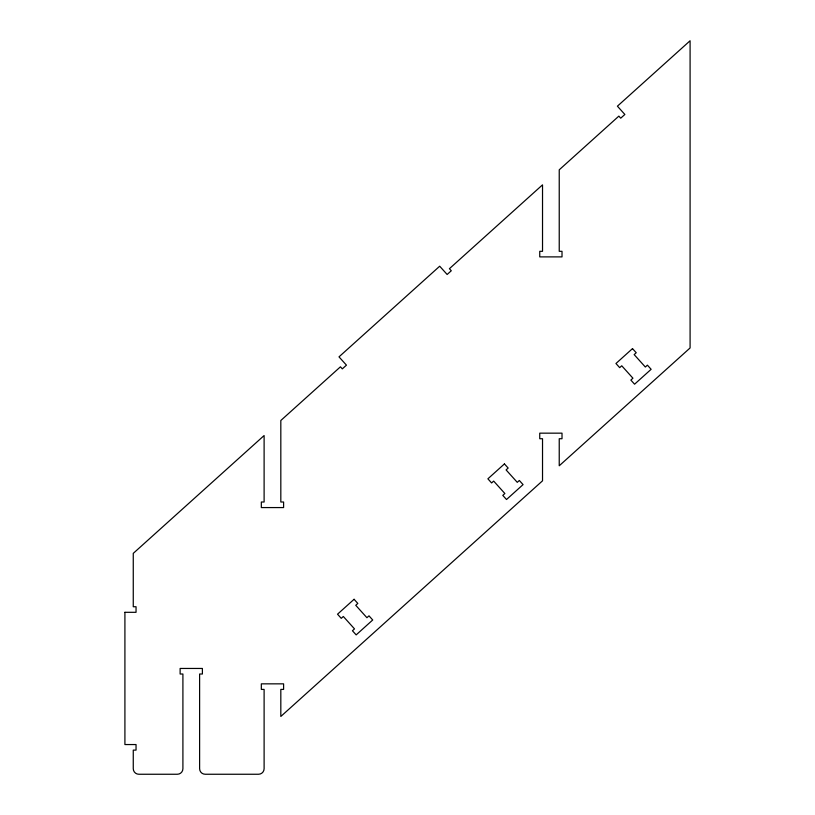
<?xml version="1.0" encoding="UTF-8"?>
<svg xmlns="http://www.w3.org/2000/svg" width="815" height="815" viewBox="0 0 815 815"><rect width="100%" height="100%" fill="white"/><g stroke="black" fill="none" stroke-linecap="round" stroke-linejoin="round"><path stroke-width="1.22" d="M124.909 612.309L124.909 744.553L136.044 744.553L136.044 750.116L133.263 750.116L133.263 768.677A5.573 5.573 0 0 0 138.835 774.25L177.344 774.25A5.573 5.573 0 0 0 182.906 768.677L182.906 674.015L180.125 674.015L180.125 668.453L202.395 668.453L202.395 674.015L199.614 674.015L199.614 768.677A5.573 5.573 0 0 0 205.186 774.25L258.549 774.25A5.573 5.573 0 0 0 264.111 768.677L264.111 689.409L261.33 689.409L261.33 683.846L283.6 683.846L283.6 689.409L280.818 689.409L280.818 716.466L542.525 480.819L542.525 438.725L539.744 438.725L539.744 433.162L562.014 433.162L562.014 438.725L559.233 438.725L559.233 465.783L690.091 347.954L690.091 40.75L617.413 106.184L624.861 114.467L620.724 118.185L618.86 116.117L559.233 169.815L559.233 251.315L562.014 251.315L562.014 256.888L539.744 256.888L539.744 251.315L542.525 251.315L542.525 184.852L449.422 268.685L451.286 270.763L447.14 274.482L439.693 266.21L338.999 356.868L346.446 365.151L342.31 368.879L340.446 366.811L280.818 420.499L280.818 502.009L283.6 502.009L283.6 507.572L261.33 507.572L261.33 502.009L264.111 502.009L264.111 435.536L133.263 553.365L133.263 606.737L136.044 606.737L136.044 612.309L124.909 612.309M354.087 599.29L337.532 614.194L341.261 618.341L343.329 616.476L354.505 628.885L352.437 630.749L356.165 634.885L372.72 619.981L368.991 615.845L366.923 617.709L355.748 605.3L357.816 603.436L354.087 599.29M504.434 463.918L487.89 478.823L491.608 482.959L493.676 481.095L504.862 493.513L502.794 495.377L506.512 499.514L523.067 484.609L519.338 480.473L517.27 482.337L506.095 469.919L508.163 468.055L504.434 463.918M632.501 348.606L615.957 363.51L619.675 367.647L621.743 365.782L632.929 378.201L630.851 380.065L634.579 384.201L651.134 369.297L647.405 365.161L645.337 367.025L634.162 354.606L636.23 352.742L632.501 348.606"/></g></svg>
